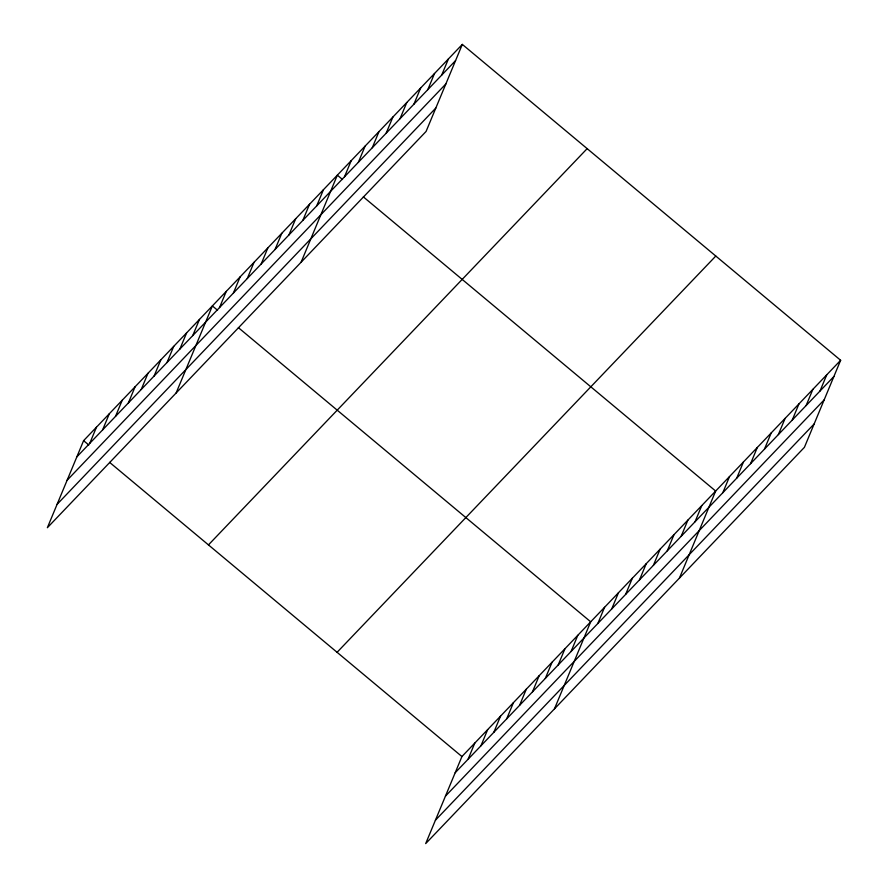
<?xml version="1.0" encoding="UTF-8"?>
<svg xmlns="http://www.w3.org/2000/svg" width="888" height="888" viewBox="0 0 888 888"><rect width="100%" height="100%" fill="white"/><g stroke="black" fill="none" stroke-linecap="round" stroke-linejoin="round"><path stroke-width="1.33" d="M462.315 44.4L83.594 440.659L47.364 527.716L426.074 131.457L462.315 44.4L840.636 360.284L804.406 447.341L425.685 843.6L461.927 756.543L840.636 360.284M89.732 443.378L96.47 427.184M102.608 429.914L109.346 413.708M115.484 416.439L122.222 400.233M128.36 402.963L135.098 386.768M141.236 389.488L147.974 373.293M154.112 376.024L160.85 359.818M166.988 362.548L173.737 346.342M179.864 349.073L186.613 332.878M192.74 335.597L199.489 319.403M176.124 392.984L212.365 305.927L217.56 310.267M219.503 307.603L226.251 291.397M233.389 293.073L240.137 276.867M247.275 278.543L254.024 262.337M261.161 264.014L267.91 247.808M275.047 249.484L281.796 233.278M288.933 234.954L295.682 218.748M302.819 220.424L309.568 204.218M316.705 205.894L323.454 189.688M301.099 262.226L337.34 175.169L342.535 179.509M344.477 176.834L351.226 160.639M358.364 162.304L365.112 146.109M372.25 147.774L378.998 131.579M386.136 133.244L392.885 117.05M400.022 118.715L406.771 102.52M413.908 104.185L420.657 87.99M427.794 89.655L434.543 73.46M441.68 75.125L448.429 58.93M468.065 759.273L474.803 743.067M480.941 745.798L487.679 729.592M493.817 732.323L500.555 716.128M506.693 718.847L513.431 702.652M519.569 705.383L526.307 689.177M532.445 691.907L539.183 675.701M545.321 678.432L552.059 662.237M558.197 664.957L564.935 648.762M571.073 651.492L577.811 635.286M554.456 708.868L590.687 621.811L238.373 327.65M597.835 623.487L604.573 607.281M611.721 608.957L618.459 592.751M625.607 594.427L632.345 578.232M639.493 579.897L646.231 563.702M653.379 565.367L660.117 549.173M667.265 550.838L674.003 534.643M681.152 536.308L687.889 520.113M695.038 521.778L701.775 505.583M679.431 578.11L715.661 491.053L363.347 196.881M722.81 492.718L729.548 476.523M736.696 478.188L743.434 461.993M750.582 463.658L757.32 447.463M764.468 449.128L771.206 432.933M778.354 434.609L785.092 418.403M792.24 420.08L798.978 403.874M806.126 405.55L812.864 389.344M820.013 391.02L826.75 374.814M76.856 456.854L455.566 60.595M67.122 480.242L445.832 83.983M57.098 504.329L435.808 108.07M208.447 544.899L587.157 148.64M337.085 652.303L715.795 256.044M455.189 772.738L833.899 376.49M445.454 796.125L824.164 399.866M435.42 820.212L814.141 423.965M83.594 440.659L88.8 444.999M109.613 462.371L461.927 756.543"/></g></svg>
